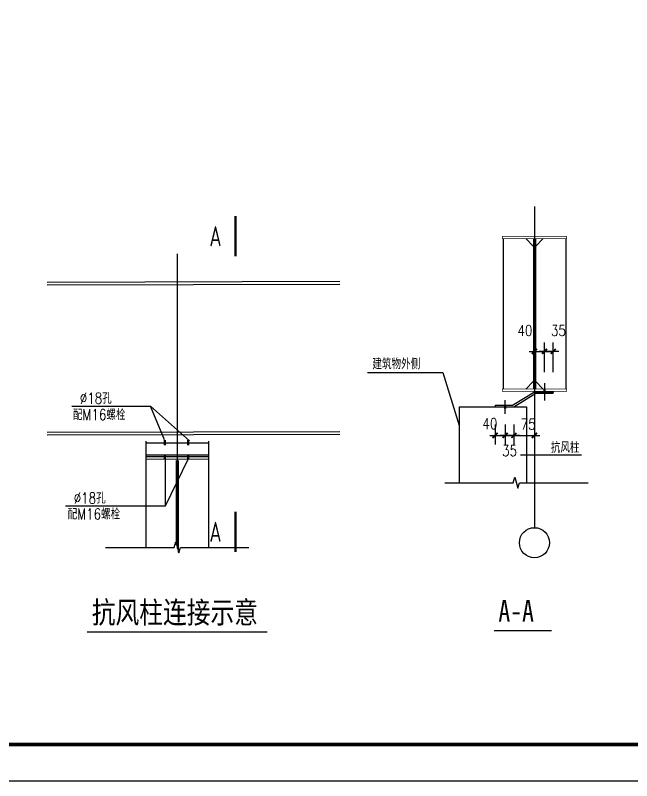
# Model space of a CAD drawing. Extents: x 31695611 to 39053694, y -59225 to 904195.
# Drawn here: x 39016544 to 39033532, y 818319 to 839405 of the extents above; entities that cross this region are included whole.
import ezdxf
from ezdxf.enums import TextEntityAlignment as Align

# ---------------------------------------------------------------- set-up
doc = ezdxf.new("R2010")
doc.units = 0
doc.header["$LTSCALE"] = 1000
doc.header["$MEASUREMENT"] = 0
doc.linetypes.add('DASHED', pattern=[19.05, 12.7, -6.35])
doc.layers.get('0').update_dxf_attribs({"linetype": 'CONTINUOUS'})
doc.layers.get('DEFPOINTS').update_dxf_attribs({"linetype": 'CONTINUOUS'})
for name, color, linetype in [('AXIS', 3, 'CONTINUOUS'), ('BEAM', 4, 'DASHED'), ('BORDER', 7, 'CONTINUOUS'), ('PUB_DIM', 3, 'CONTINUOUS'), ('PUB_TITLE', 4, 'CONTINUOUS'), ('TEXT', 7, 'CONTINUOUS'), ('THICK', 6, 'CONTINUOUS'), ('THIN', 7, 'CONTINUOUS'), ('WALL', 255, 'CONTINUOUS'), ('标注', 4, 'CONTINUOUS')]:
    doc.layers.add(name, color=color, linetype=linetype)
doc.styles.add('-宋体', font='', dxfattribs={"width": 0.8})
doc.styles.add('DIM_FONT', font='SIMPLEX.shx', dxfattribs={"width": 0.8})
doc.styles.add('TSSD_REIN', font='tssdeng.shx', dxfattribs={"width": 0.7, "bigfont": 'tssdchn.shx'})
doc.styles.add('中西', font='romans.shx', dxfattribs={"width": 0.8, "height": 350, "bigfont": 'hztxt.shx'})
doc.styles.get('-宋体').set_extended_font_data('SimSun')
doc.dimstyles.new('DIMN', dxfattribs={"dimtxt": 300, "dimasz": 1, "dimexe": 250, "dimexo": 300, "dimgap": 150, "dimtad": 1, "dimdec": 0, "dimzin": 0, "dimtxsty": 'DIM_FONT', "dimblk": '_DIMX', "dimcen": 0.09, "dimclrt": 7, "dimazin": 3, "dimtfac": 1, "dimtdec": 0, "dimtix": 1, "dimtmove": 0, "dimatfit": 3, "dimtolj": 1, "dimtzin": 0})

# ---------------------------------------------------------------- blocks, each defined once
blk = doc.blocks.new('KFZ1')
at = {"layer": 'AXIS', "ltscale": 3}
blk.add_line((2491, 2302), (2491, 10415), dxfattribs=at)
at = {"layer": 'BEAM', "linetype": 'CONTINUOUS'}
for p, q in [((6967, 9651), (-1101, 9631)), ((6967, 9574), (-1101, 9555)), ((6967, 5514), (-1101, 5495)), ((6967, 5438), (-1101, 5418)), ((1627, 5210), (3355, 5212)), ((1627, 4878), (3355, 4880)), ((1627, 4836), (3355, 4838)), ((1627, 4763), (3355, 4766))]:
    blk.add_line(p, q, dxfattribs=at)
at = {"layer": 'BORDER'}
for p, q in [((-427, 6222), (1745, 6222)), ((2131, 5289), (1745, 6222)), ((1745, 6222), (2822, 5270)), ((2146, 4747), (2146, 3475)), ((2159, 3475), (2782, 4765)), ((-595, 3475), (2159, 3475))]:
    blk.add_line(p, q, dxfattribs=at)
blk.add_lwpolyline([(509, 2331), (2394, 2331), (2442, 2483), (2525, 2179), (2573, 2331), (4458, 2331)], dxfattribs=at)
at = {"layer": 'PUB_DIM', "const_width": 60.5}
for points in [[(2139, 5290), (2139, 5146)], [(2785, 5290), (2785, 5146)], [(2139, 4887), (2139, 4743)], [(2785, 4887), (2785, 4743)]]:
    blk.add_lwpolyline(points, dxfattribs=at)
at = {"layer": 'THICK', "linetype": 'CONTINUOUS', "const_width": 34.6}
blk.add_lwpolyline([(0, 0), (4967, 0)], dxfattribs=at)
at = {"layer": 'THIN', "color": 6, "const_width": 69.1}
for points in [[(4089, 11457), (4089, 10351)], [(4089, 2206), (4089, 3311)]]:
    blk.add_lwpolyline(points, dxfattribs=at)
at = {"layer": 'WALL'}
for p, q in [((1627, 2331), (1627, 5254)), ((3355, 2331), (3355, 5257))]:
    blk.add_line(p, q, dxfattribs=at)
at = {"layer": 'WALL', "linetype": 'DASHED', "ltscale": 5}
for p, q in [((2464, 2403), (2464, 4721)), ((2519, 2201), (2519, 4724))]:
    blk.add_line(p, q, dxfattribs=at)
at = {"style": '-宋体', "width": 0.8}
blk.add_text('抗风柱连接示意', height=600, dxfattribs=at).set_placement((126, 240))
at = {"layer": 'TEXT', "style": 'TSSD_REIN', "width": 0.7}
for p in [(3536, 10904), (3536, 2758)]:
    blk.add_text('A', height=553, dxfattribs=at).set_placement(p, align=Align.MIDDLE)
at = {"layer": '标注', "style": '中西', "width": 0.8}
for s, p in [('%%c18孔', (-203, 6289)), ('配M16螺栓', (-393, 5837)), ('%%c18孔', (-371, 3539)), ('配M16螺栓', (-539, 3101))]:
    blk.add_text(s, height=300, dxfattribs=at).set_placement(p)
blk = doc.blocks.new('_DIMX')
blk.add_line((-150, 0), (150, 0))
at = {"const_width": 50}
blk.add_lwpolyline([(-70, -70), (70, 70)], dxfattribs=at)
blk = doc.blocks.new('*D11')
at = {"layer": 'DEFPOINTS', "color": 0}
for p in [(20851592, 651439), (20851315, 650565), (20851592, 650565)]:
    blk.add_point(p, dxfattribs=at)
at = {"layer": 'PUB_DIM', "color": 0}
for p, q in [((20851315, 650865), (20851315, 651689)), ((20851592, 650865), (20851592, 651689)), ((20851314, 651439), (20851313, 651439)), ((20851315, 651439), (20851592, 651439)), ((20851593, 651439), (20851594, 651439))]:
    blk.add_line(p, q, dxfattribs=at)
blk.add_blockref('_DIMX', (20851315, 651439), dxfattribs=at)
at = {"layer": 'PUB_DIM', "color": 0, "rotation": 180}
blk.add_blockref('_DIMX', (20851592, 651439), dxfattribs=at)
at = {"layer": 'PUB_DIM', "color": 7, "insert": (20851054, 652014), "char_height": 300, "attachment_point": 5, "style": 'DIM_FONT'}
blk.add_mtext('\\A1;40', dxfattribs=at)
blk = doc.blocks.new('*D12')
at = {"layer": 'DEFPOINTS', "color": 0}
for p in [(20851834, 651439), (20851592, 650565), (20851834, 650565)]:
    blk.add_point(p, dxfattribs=at)
at = {"layer": 'PUB_DIM', "color": 0}
for p, q in [((20851592, 650865), (20851592, 651689)), ((20851834, 650865), (20851834, 651689)), ((20851591, 651439), (20851590, 651439)), ((20851592, 651439), (20851834, 651439)), ((20851835, 651439), (20851836, 651439))]:
    blk.add_line(p, q, dxfattribs=at)
blk.add_blockref('_DIMX', (20851592, 651439), dxfattribs=at)
at = {"layer": 'PUB_DIM', "color": 0, "rotation": 180}
blk.add_blockref('_DIMX', (20851834, 651439), dxfattribs=at)
at = {"layer": 'PUB_DIM', "color": 7, "insert": (20851976, 652014), "char_height": 300, "attachment_point": 5, "style": 'DIM_FONT'}
blk.add_mtext('\\A1;35', dxfattribs=at)
blk = doc.blocks.new('*D13')
at = {"layer": 'DEFPOINTS', "color": 0}
for p in [(20850232, 649723), (20850508, 649723), (20850508, 649125)]:
    blk.add_point(p, dxfattribs=at)
at = {"layer": 'PUB_DIM', "color": 0}
for p, q in [((20850232, 649423), (20850232, 648875)), ((20850508, 649423), (20850508, 648875)), ((20850231, 649125), (20850230, 649125)), ((20850232, 649125), (20850508, 649125)), ((20850509, 649125), (20850510, 649125))]:
    blk.add_line(p, q, dxfattribs=at)
blk.add_blockref('_DIMX', (20850232, 649125), dxfattribs=at)
at = {"layer": 'PUB_DIM', "color": 0, "rotation": 180}
blk.add_blockref('_DIMX', (20850508, 649125), dxfattribs=at)
at = {"layer": 'PUB_DIM', "color": 7, "insert": (20850088, 649450), "char_height": 300, "attachment_point": 5, "style": 'DIM_FONT'}
blk.add_mtext('\\A1;40', dxfattribs=at)
blk = doc.blocks.new('*D14')
at = {"layer": 'DEFPOINTS', "color": 0}
for p in [(20850508, 649723), (20850750, 649723), (20850750, 649125)]:
    blk.add_point(p, dxfattribs=at)
at = {"layer": 'PUB_DIM', "color": 0}
for p, q in [((20850508, 649423), (20850508, 648875)), ((20850750, 649423), (20850750, 648875)), ((20850507, 649125), (20850506, 649125)), ((20850508, 649125), (20850750, 649125)), ((20850751, 649125), (20850752, 649125))]:
    blk.add_line(p, q, dxfattribs=at)
blk.add_blockref('_DIMX', (20850508, 649125), dxfattribs=at)
at = {"layer": 'PUB_DIM', "color": 0, "rotation": 180}
blk.add_blockref('_DIMX', (20850750, 649125), dxfattribs=at)
at = {"layer": 'PUB_DIM', "color": 7, "insert": (20850629, 648704), "char_height": 300, "attachment_point": 5, "style": 'DIM_FONT'}
blk.add_mtext('\\A1;35', dxfattribs=at)
blk = doc.blocks.new('*D15')
at = {"layer": 'DEFPOINTS', "color": 0}
for p in [(20850750, 649723), (20851315, 649723), (20851315, 649125)]:
    blk.add_point(p, dxfattribs=at)
at = {"layer": 'PUB_DIM', "color": 0}
for p, q in [((20850750, 649423), (20850750, 648875)), ((20851315, 649423), (20851315, 648875)), ((20850751, 649125), (20851314, 649125))]:
    blk.add_line(p, q, dxfattribs=at)
at = {"layer": 'PUB_DIM', "color": 0, "rotation": 180}
blk.add_blockref('_DIMX', (20850750, 649125), dxfattribs=at)
at = {"layer": 'PUB_DIM', "color": 0}
blk.add_blockref('_DIMX', (20851315, 649125), dxfattribs=at)
at = {"layer": 'PUB_DIM', "color": 7, "insert": (20851142, 649435), "char_height": 300, "attachment_point": 5, "style": 'DIM_FONT'}
blk.add_mtext('\\A1;75', dxfattribs=at)
blk = doc.blocks.new('KFZ2')
at = {"color": 3, "linetype": 'CONTINUOUS'}
for p, q in [((1081.3, 10791.6), (1081.3, 6667.2)), ((1143.5, 10791.6), (1143.5, 6667.2))]:
    blk.add_line(p, q, dxfattribs=at)
at = {"color": 0}
for p, q in [((510, 6211.3), (1112.4, 6584.6)), ((547.2, 6169.8), (1149.5, 6543.1))]:
    blk.add_line(p, q, dxfattribs=at)
at = {"color": 3, "linetype": 'CONTINUOUS', "const_width": 20.7}
for points in [[(2000.6, 10864.2), (224.2, 10864.2), (224.2, 10802), (2000.6, 10802)], [(2000.6, 6656.8), (224.2, 6656.8), (224.2, 6594.6), (2000.6, 6594.6)]]:
    blk.add_lwpolyline(points, close=True, dxfattribs=at)
for points in [[(1091.6, 10791.6), (1091.6, 6656.8)], [(1133.1, 10791.6), (1133.1, 6656.8)]]:
    blk.add_lwpolyline(points, dxfattribs=at)
blk.add_circle((1112.4, 2423.1), 414.7)
at = {"layer": 'AXIS'}
for p, q in [((1112.4, 11688.8), (1112.4, 2837.9)), ((1388.8, 6820.5), (1388.8, 6341)), ((305.3, 5977.4), (305.3, 6351.7))]:
    blk.add_line(p, q, dxfattribs=at)
at = {"layer": 'BORDER'}
for p, q in [((251.8, 10802), (251.8, 6656.8)), ((873.9, 10802), (1081.3, 10584.5)), ((1350.8, 10802), (1143.5, 10584.5)), ((1972.9, 10802), (1972.9, 6656.8)), ((-3489.4, 7113.7), (-1414.8, 7113.7)), ((-1414.8, 7113.7), (-963.8, 5649.1)), ((873.9, 6656.8), (1081.3, 6874.3)), ((1350.8, 6656.8), (1143.5, 6874.3)), ((1112.4, 6584.6), (1643.4, 6584.6)), ((1149.5, 6543.1), (1630.8, 6543.1)), ((1630.8, 6543.1), (1630.8, 6584.6)), ((-961.2, 6169.8), (891.1, 6169.8)), ((-961.2, 6169.8), (-961.2, 4076.6)), ((28.8, 6211.3), (510, 6211.3)), ((28.8, 6211.3), (28.8, 6169.8)), ((28.8, 6211.3), (28.8, 6169.8)), ((305.3, 6211.3), (305.3, 6169.8)), ((305.3, 6211.3), (305.3, 6169.8)), ((891.1, 6169.8), (891.1, 4076.6)), ((2406.5, 4838.8), (724.4, 4838.8))]:
    blk.add_line(p, q, dxfattribs=at)
at = {"layer": 'BORDER', "const_width": 69.1}
for points in [[(1390.2, 6543.1), (1390.2, 6656.8)], [(305.3, 6211.3), (305.3, 6114.5)]]:
    blk.add_lwpolyline(points, dxfattribs=at)
at = {"layer": 'BORDER'}
blk.add_lwpolyline([(-1360.4, 4076.6), (524, 4076.6), (572.4, 4228.7), (655.3, 3924.6), (703.7, 4076.6), (2588.1, 4076.6)], dxfattribs=at)
at = {"layer": 'THICK', "linetype": 'CONTINUOUS', "const_width": 34.6}
blk.add_lwpolyline([(0, 0), (1587.5, 0)], dxfattribs=at)
at = {"style": '-宋体', "width": 0.8}
blk.add_text('A-A', height=600, dxfattribs=at).set_placement((118, 246.3))
at = {"layer": '标注', "style": '中西', "width": 0.8}
for s, p in [('建筑物外侧', (-3355, 7201.8)), ('抗风柱', (1561.7, 4898.9))]:
    blk.add_text(s, height=300, dxfattribs=at).set_placement(p)
at = {"layer": 'PUB_DIM'}
for base, p1, p2, text, picture, middle in [((1388.8, 7694.1), (1112.4, 6820.5), (1388.8, 6820.5), '40', '*D11', (851.1, 8269.1)), ((1630.8, 7694.1), (1388.8, 6820.5), (1630.8, 6820.5), '35', '*D12', (1773.3, 8269.1)), ((305.3, 5379.5), (28.8, 5977.7), (305.3, 5977.7), '40', '*D13', (-115, 5704.8)), ((547.2, 5379.5), (305.3, 5977.7), (547.2, 5977.7), '35', '*D14', (426.3, 4958.8)), ((1112.4, 5379.5), (547.2, 5977.7), (1112.4, 5977.7), '75', '*D15', (939, 5690.2))]:
    dim = blk.add_linear_dim(base=base, p1=p1, p2=p2, text=text, dimstyle='DIMN', dxfattribs=at)
    dim.commit()
    dim.dimension.update_dxf_attribs({"geometry": picture, "text_midpoint": middle, "dimtype": 128, "insert": (-20850203.1, -643745)})

msp = doc.modelspace()

# ---------------------------------------------------------------- linework, layer by layer
at = {"layer": 'PUB_TITLE'}
msp.add_lwpolyline([(38979394.5, 818319.3), (39053694.5, 818319.3), (39053694.5, 860319.3), (38979394.5, 860319.3)], close=True, dxfattribs=at)
at = {"layer": 'PUB_TITLE', "const_width": 100}
msp.add_lwpolyline([(38981894.5, 819319.3), (39052694.5, 819319.3), (39052694.5, 859319.3), (38981894.5, 859319.3)], close=True, dxfattribs=at)

# ---------------------------------------------------------------- block references
for name, p in [('KFZ2', (39029740.1, 822451.4)), ('KFZ1', (39018525, 822416))]:
    msp.add_blockref(name, p)

doc.saveas('drawing.dxf')
